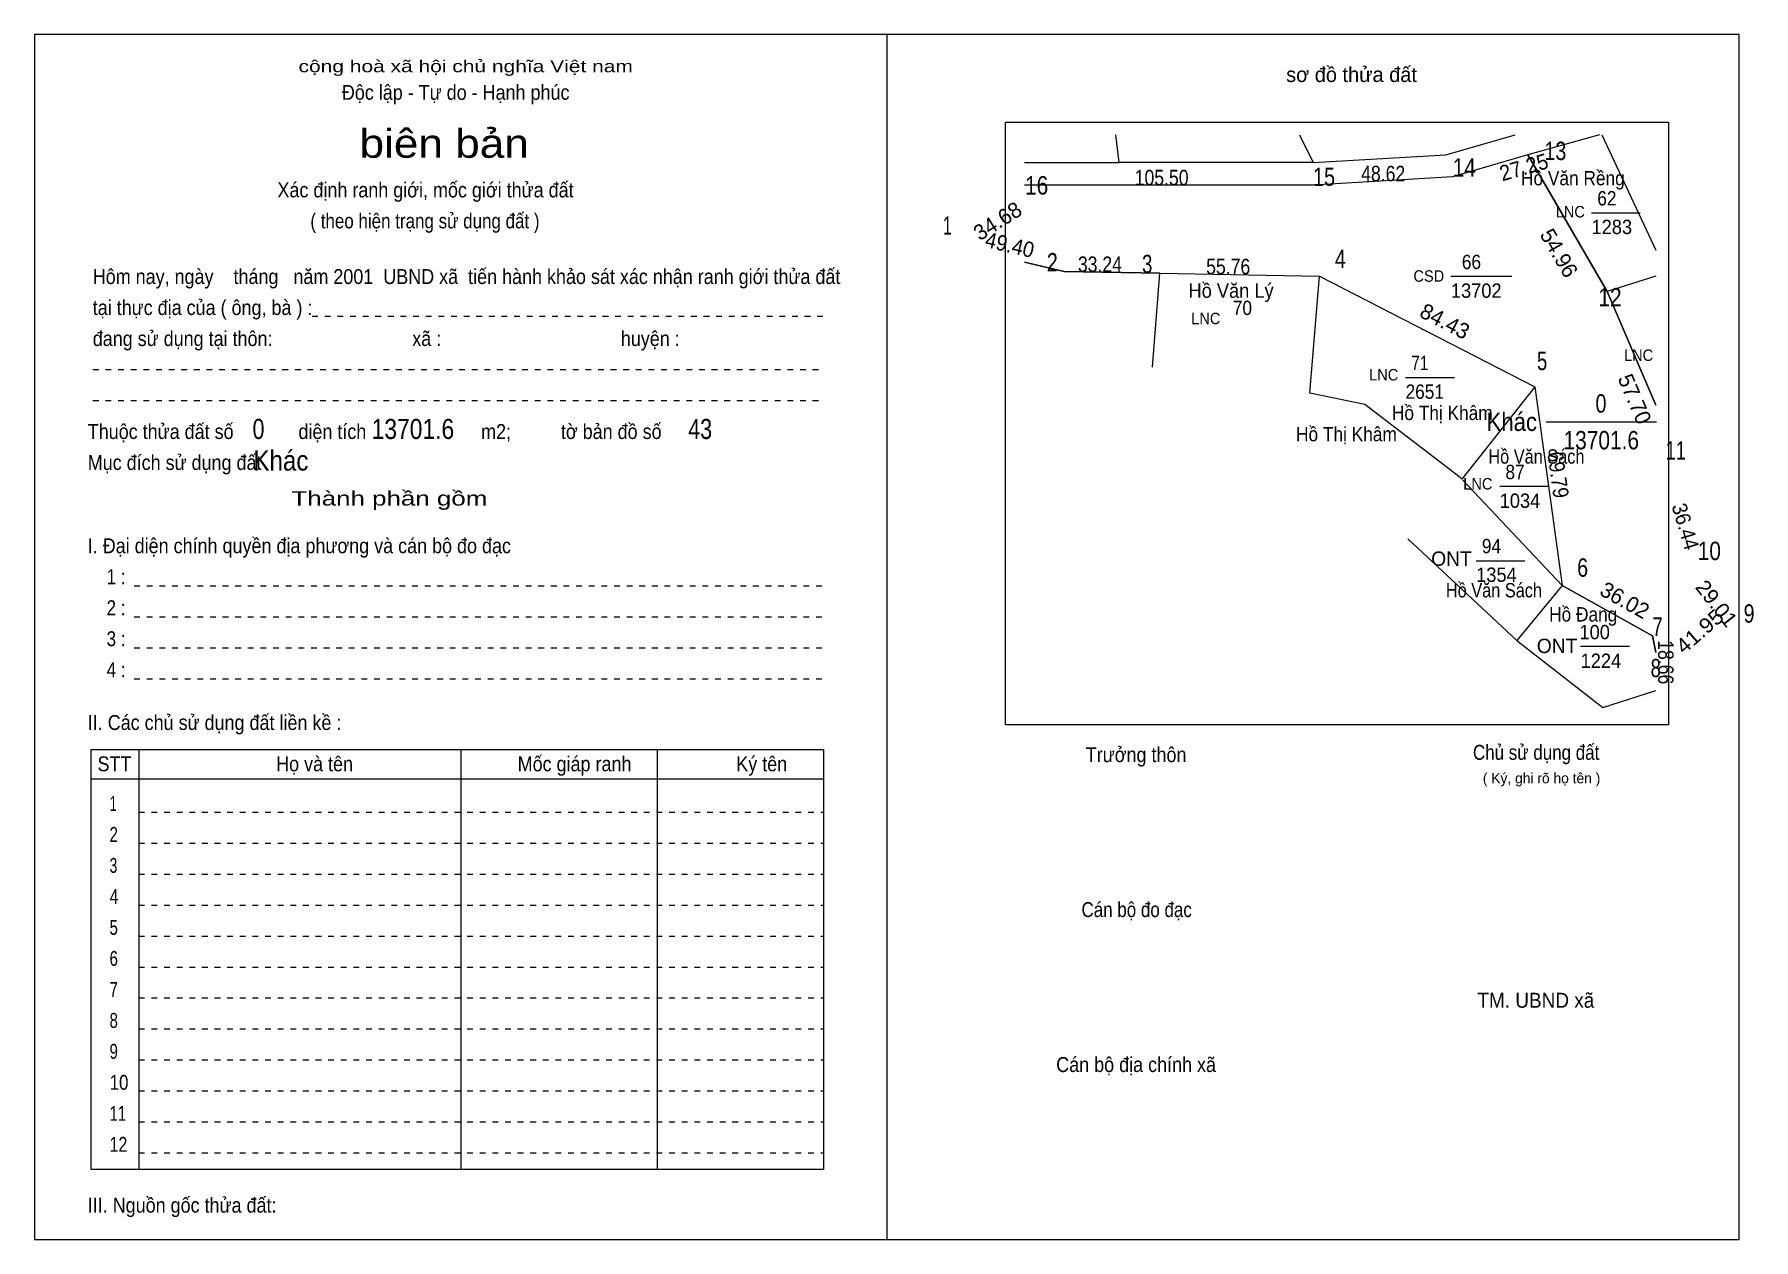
# Model space of a CAD drawing. Header units: centimetres. Extents: x 0 to 30, y 0 to 21.
import ezdxf
from ezdxf.enums import TextEntityAlignment as Align

# ---------------------------------------------------------------- set-up
doc = ezdxf.new("R2010")
doc.units = ezdxf.units.CM
doc.header["$LTSCALE"] = 0.1
doc.linetypes.add('DOTTED', pattern=[1.5, 0.3, -1.2])
for name, color, linetype, lineweight in [('1', 7, 'DOTTED', 13), ('10', 7, 'Continuous', 13), ('15', 7, 'Continuous', 13), ('22', 7, 'Continuous', 13), ('33', 7, 'Continuous', 13)]:
    doc.layers.add(name, color=color, linetype=linetype, lineweight=lineweight)
for name, color, linetype in [('16', 7, 'Continuous'), ('32', 7, 'Continuous'), ('34', 7, 'Continuous'), ('51', 7, 'Continuous')]:
    doc.layers.add(name, color=color, linetype=linetype)

msp = doc.modelspace()

# ---------------------------------------------------------------- linework, layer by layer
at = {"layer": '1'}
for p, q in [((4.84, 16.09), (13.74, 16.09)), ((1.02, 15.16), (13.74, 15.16)), ((1.02, 14.62), (13.74, 14.62)), ((1.74, 11.39), (13.74, 11.39)), ((1.74, 10.85), (13.74, 10.85)), ((1.74, 10.31), (13.74, 10.31)), ((1.74, 9.77), (13.74, 9.77)), ((1.82, 7.45), (13.75, 7.45)), ((1.82, 6.91), (13.75, 6.91)), ((1.82, 6.37), (13.75, 6.37)), ((1.82, 5.83), (13.75, 5.83)), ((1.82, 5.29), (13.75, 5.29)), ((1.82, 4.75), (13.75, 4.75)), ((1.82, 4.21), (13.75, 4.21)), ((1.82, 3.67), (13.75, 3.67)), ((1.82, 3.13), (13.75, 3.13)), ((1.82, 2.59), (13.75, 2.59)), ((1.82, 2.05), (13.75, 2.05)), ((1.82, 1.51), (13.75, 1.51))]:
    msp.add_line(p, q, dxfattribs=at)
at = {"layer": '1', "linetype": 'Continuous'}
for points in [[(0, 0), (29.7, 0), (29.7, 21), (0, 21)], [(16.92, 19.47), (28.47, 19.47), (28.47, 8.97), (16.92, 8.97)]]:
    msp.add_lwpolyline(points, close=True, dxfattribs=at)
at = {"layer": '10'}
for p, q in [((14.85, 21), (14.85, 0)), ((1.82, 8.54), (1.82, 1.22)), ((7.43, 8.54), (7.43, 1.22)), ((10.85, 8.54), (10.85, 1.22)), ((0.99, 8.03), (13.75, 8.03))]:
    msp.add_line(p, q, dxfattribs=at)
msp.add_lwpolyline([(0.99, 8.54), (13.75, 8.54), (13.75, 1.22), (0.99, 1.22)], close=True, dxfattribs=at)
at = {"layer": '15'}
for p, q in [((27.13, 17.89), (27.98, 17.89)), ((24.68, 16.79), (25.74, 16.79)), ((23.89, 15.02), (24.74, 15.02)), ((25.53, 13.13), (26.38, 13.13)), ((25.12, 11.83), (25.97, 11.83)), ((26.94, 10.34), (27.79, 10.34))]:
    msp.add_line(p, q, dxfattribs=at)
at = {"layer": '22'}
for p, q in [((18.9, 18.77), (18.84, 19.25)), ((22.04, 19.25), (22.28, 18.77)), ((27.31, 19.25), (28.25, 17.24)), ((17.25, 18.77), (18.9, 18.77)), ((22.28, 18.77), (18.9, 18.77)), ((19.48, 15.2), (19.61, 16.84)), ((22.22, 14.75), (22.39, 16.79)), ((28.25, 16.79), (27.4, 16.52)), ((26.14, 14.86), (24.87, 13.25))]:
    msp.add_line(p, q, dxfattribs=at)
for points in [[(22.28, 18.77), (24.59, 18.9), (25.8, 19.25)], [(27.27, 19.25), (26.02, 18.9), (27.4, 16.52), (28.25, 14.54)], [(28.25, 14.54), (27.4, 16.52), (26.02, 18.9), (24.71, 18.52), (22.28, 18.37), (17.25, 18.37)], [(26.02, 18.9), (24.71, 18.52), (22.28, 18.37), (17.25, 18.37)], [(17.25, 17.03), (17.94, 16.87), (19.61, 16.84), (22.39, 16.79), (26.14, 14.86), (26.62, 11.4), (28.19, 10.52), (28.25, 10.23)], [(19.61, 16.84), (17.94, 16.87), (17.25, 17.03)], [(19.61, 16.84), (22.39, 16.79), (26.14, 14.86), (26.62, 11.4)], [(24.87, 13.25), (24.84, 13.28), (23.18, 14.55), (22.22, 14.75)], [(24.89, 13.23), (26.62, 11.4), (25.83, 10.44), (23.93, 12.21)], [(28.25, 10.23), (28.19, 10.52), (26.62, 11.4)], [(25.83, 10.44), (27.33, 9.27), (28.25, 9.57)]]:
    msp.add_lwpolyline(points, dxfattribs=at)
at = {"layer": '33'}
msp.add_line((26.34, 14.25), (28.26, 14.25), dxfattribs=at)

# ---------------------------------------------------------------- texts
at = {"layer": '1'}
for s, height, width, p in [('cộng hoà xã hội chủ nghĩa Việt nam', 0.21, 1.3, (7.515, 20.34)), ('Độc lập - Tự do - Hạnh phúc', 0.26, 0.9, (7.34, 19.86)), ('biên bản', 0.5, 1.15, (7.14, 18.85)), ('Xác định ranh giới, mốc giới thửa đất', 0.26, 0.9, (6.815, 18.16)), ('( theo hiện trạng sử dụng đất )', 0.26, 0.85, (6.805, 17.62)), ('Thành phần gồm', 0.25, 1.35, (6.185, 12.79)), ('Trưởng thôn', 0.26, 0.9, (19.195, 8.32)), ('Chủ sử dụng đất', 0.26, 0.85, (26.165, 8.36)), ('Cán bộ đo đạc', 0.26, 0.85, (19.205, 5.62)), ('TM. UBND xã', 0.26, 0.95, (26.16, 4.04)), ('Cán bộ địa chính xã', 0.26, 0.9, (19.195, 2.92))]:
    msp.add_text(s, height=height, dxfattribs=dict(at, width=width)).set_placement(p, align=Align.CENTER)
msp.add_text('sơ đồ thửa đất', height=0.26, dxfattribs=at).set_placement((21.81, 20.17))
for s, width, p in [(' Hôm nay, ngày    tháng   năm 2001  UBND xã  tiến hành khảo sát xác nhận ranh giới thửa đất', 0.9, (0.93, 16.65)), (' tại thực địa của ( ông, bà ) : ', 0.9, (0.93, 16.11)), (' đang sử dụng tại thôn:                            xã :                                    huyện :', 0.9, (0.93, 15.57)), ('Thuộc thửa đất số             diện tích                       m2;          tờ bản đồ số', 0.9, (0.93, 13.95)), ('Mục đích sử dụng đất ', 0.9, (0.93, 13.41)), ('I. Đại diện chính quyền địa phương và cán bộ đo đạc ', 0.9, (0.93, 11.96)), ('    1 : ', 0.85, (0.93, 11.42)), ('    2 : ', 0.85, (0.93, 10.88)), ('    3 :     ', 0.85, (0.93, 10.34)), ('    4 : ', 0.85, (0.93, 9.8)), ('II. Các chủ sử dụng đất liền kề :', 0.9, (0.93, 8.88)), ('STT                             Họ và tên                                 Mốc giáp ranh                     Ký tên', 0.9, (1.1, 8.16)), ('III. Nguồn gốc thửa đất:', 0.9, (0.93, 0.47))]:
    msp.add_text(s, height=0.26, dxfattribs=dict(at, width=width)).set_placement(p)
msp.add_text('( Ký, ghi rõ họ tên )', height=0.18, dxfattribs=at).set_placement((26.26, 7.95), align=Align.CENTER)
at = {"layer": '10'}
for s, width, p in [('1', 0.65, (1.31, 7.47)), ('2', 0.75, (1.31, 6.93)), ('3', 0.7, (1.31, 6.39)), ('4', 0.8, (1.31, 5.85)), ('5', 0.75, (1.31, 5.31)), ('6', 0.75, (1.31, 4.77)), ('7', 0.75, (1.31, 4.23)), ('8', 0.75, (1.31, 3.69)), ('9', 0.75, (1.31, 3.15)), ('10', 0.85, (1.31, 2.61)), ('11', 0.75, (1.31, 2.07)), ('12', 0.8, (1.31, 1.53))]:
    msp.add_text(s, height=0.26, dxfattribs=dict(at, width=width)).set_placement(p)
at = {"layer": '15'}
for s, width, p in [('62', 0.9, (27.23, 18.02)), ('1283', 0.95, (27.13, 17.52)), ('66', 0.9, (24.87, 16.91)), ('13702', 0.95, (24.68, 16.41)), ('70', 0.9, (20.88, 16.11)), ('71', 0.8, (23.99, 15.15)), ('2651', 0.9, (23.89, 14.65)), ('87', 0.9, (25.63, 13.25)), ('1034', 0.95, (25.53, 12.75)), ('94', 0.9, (25.22, 11.96)), ('1354', 0.95, (25.12, 11.46)), ('100', 0.95, (26.92, 10.46)), ('1224', 0.95, (26.94, 9.96))]:
    msp.add_text(s, height=0.25, dxfattribs=dict(at, width=width)).set_placement(p)
at = {"layer": '16'}
for s, width, p in [('Hồ Văn Rềng', 0.9, (26.805, 18.37)), ('Hồ Văn Lý', 0.95, (20.85, 16.41)), ('Hồ Thị Khâm', 0.9, (24.53, 14.28)), ('Hồ Thị Khâm', 0.9, (22.86, 13.91)), ('Hồ Văn Sách', 0.85, (26.17, 13.52)), ('Hồ Văn Sách', 0.85, (25.43, 11.19)), ('Hồ Đang', 0.9, (26.985, 10.77))]:
    msp.add_text(s, height=0.25, dxfattribs=dict(at, width=width)).set_placement(p, align=Align.CENTER)
at = {"layer": '22', "width": 0.95}
for s, p in [('LNC', (26.76, 17.81)), ('CSD', (24.295, 16.69)), ('LNC', (20.41, 15.95)), ('LNC', (27.95, 15.31)), ('LNC', (23.51, 14.97)), ('LNC', (25.15, 13.07))]:
    msp.add_text(s, height=0.2, dxfattribs=at).set_placement(p, align=Align.CENTER)
at = {"layer": '22'}
for p in [(24.69, 11.74), (26.53, 10.22)]:
    msp.add_text('ONT', height=0.25, dxfattribs=at).set_placement(p, align=Align.CENTER)
at = {"layer": '32'}
for s, width, p in [('13', 0.8, (26.31, 18.81)), ('15', 0.8, (22.28, 18.36)), ('14', 0.85, (24.71, 18.52)), ('16', 0.85, (17.26, 18.21)), ('1', 0.65, (15.83, 17.51)), ('2', 0.8, (17.64, 16.87)), ('3', 0.75, (19.3, 16.84)), ('4', 0.8, (22.66, 16.93)), ('12', 0.85, (27.25, 16.26)), ('5', 0.75, (26.18, 15.15)), ('11', 0.75, (28.42, 13.59)), ('10', 0.85, (28.98, 11.84)), ('6', 0.8, (26.88, 11.55)), ('7', 0.75, (28.19, 10.52)), ('9', 0.8, (29.78, 10.75)), ('8', 0.75, (28.16, 9.8))]:
    msp.add_text(s, height=0.32, dxfattribs=dict(at, width=width)).set_placement(p)
at = {"layer": '33'}
for s, width, p in [('0', 0.8, (27.295, 14.41)), ('13701.6', 0.85, (27.3, 13.77))]:
    msp.add_text(s, height=0.32, dxfattribs=dict(at, width=width)).set_placement(p, align=Align.CENTER)
at = {"layer": '33', "width": 0.9}
msp.add_text('Khác', height=0.32, dxfattribs=at).set_placement((26.18, 14.09), align=Align.RIGHT)
at = {"layer": '34'}
for s, width, p in [('0', 0.8, (3.905, 13.95)), ('13701.6', 0.85, (6.595, 13.95)), ('43', 0.8, (11.6, 13.95)), ('Khác', 0.9, (4.295, 13.4))]:
    msp.add_text(s, height=0.35, dxfattribs=dict(at, width=width)).set_placement(p, align=Align.CENTER)
at = {"layer": '51'}
for s, height, rotation, width, p in [('27.25', 0.27, 15.888, 0.95, (25.988, 18.5561)), ('49.40', 0.27, 346.585, 0.95, (16.9637, 17.2013)), ('69.79', 0.27, 277.874, 0.9, (26.4155, 13.3085)), ('36.44', 0.26, 286.913, 0.95, (28.6423, 12.3878)), ('29.01', 0.26, 308.055, 1.05, (29.2056, 11.0051)), ('41.95', 0.26, 41.144, 1.1, (29.0995, 10.5028)), ('18.66', 0.27, 270, 0.85, (28.29, 10.06))]:
    msp.add_text(s, height=height, rotation=rotation, dxfattribs=dict(at, width=width)).set_placement(p, align=Align.CENTER)
at = {"layer": '51', "width": 0.85}
for s, p in [('105.50', (19.64, 18.37)), ('48.62', (23.5, 18.44)), ('33.24', (18.565, 16.86)), ('55.76', (20.8, 16.82))]:
    msp.add_text(s, height=0.27, dxfattribs=at).set_placement(p, align=Align.CENTER)
at = {"layer": '51'}
for s, rotation, p in [('34.68', 32.182, (16.8531, 17.6337)), ('54.96', 300.195, (26.4469, 17.1229)), ('84.43', 332.694, (24.5131, 15.8819)), ('57.70', 293.179, (27.7585, 14.5931)), ('36.02', 330.717, (27.644, 11.0235))]:
    msp.add_text(s, height=0.27, rotation=rotation, dxfattribs=at).set_placement(p, align=Align.CENTER)

doc.saveas('drawing.dxf')
